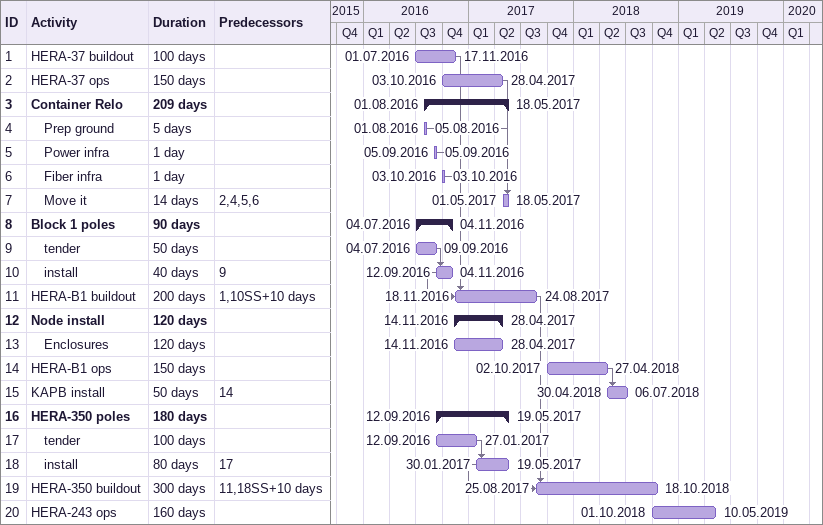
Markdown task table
| ID | Level | Task | Duration | Start | Finish | Predecessors |
|---|---|---|---|---|---|---|
| 1 | 1 | HERA-37 buildout | 100d | 2016-07-01 | 2016-11-17 |  |
| 2 | 1 | HERA-37 ops | 150d | 2016-10-03 | 2017-04-28 |  |
| 3 | 1 | **Container Relo** | 209d | 2016-08-01 | 2017-05-18 |  |
| 4 | 2 | Prep ground | 5d | 2016-08-01 | 2016-08-05 |  |
| 5 | 2 | Power infra | 1d | 2016-09-05 | 2016-09-05 |  |
| 6 | 2 | Fiber infra | 1d | 2016-10-03 | 2016-10-03 |  |
| 7 | 2 | Move it | 14d | 2017-05-01 | 2017-05-18 | 2, 4, 5, 6 |
| 8 | 1 | **Block 1 poles** | 90d | 2016-07-04 | 2016-11-04 |  |
| 9 | 2 | tender | 50d | 2016-07-04 | 2016-09-09 |  |
| 10 | 2 | install | 40d | 2016-09-12 | 2016-11-04 | 9 |
| 11 | 1 | HERA-B1 buildout | 200d | 2016-11-18 | 2017-08-24 | 1, 10SS+10d |
| 12 | 1 | **Node install** | 120d | 2016-11-14 | 2017-04-28 |  |
| 13 | 2 | Enclosures | 120d | 2016-11-14 | 2017-04-28 |  |
| 14 | 1 | HERA-B1 ops | 150d | 2017-10-02 | 2018-04-27 |  |
| 15 | 1 | KAPB install | 50d | 2018-04-30 | 2018-07-06 | 14 |
| 16 | 1 | **HERA-350 poles** | 180d | 2016-09-12 | 2017-05-19 |  |
| 17 | 2 | tender | 100d | 2016-09-12 | 2017-01-27 |  |
| 18 | 2 | install | 80d | 2017-01-30 | 2017-05-19 | 17 |
| 19 | 1 | HERA-350 buildout | 300d | 2017-08-25 | 2018-10-18 | 11, 18SS+10d |
| 20 | 1 | HERA-243 ops | 160d | 2018-10-01 | 2019-05-10 |  |
